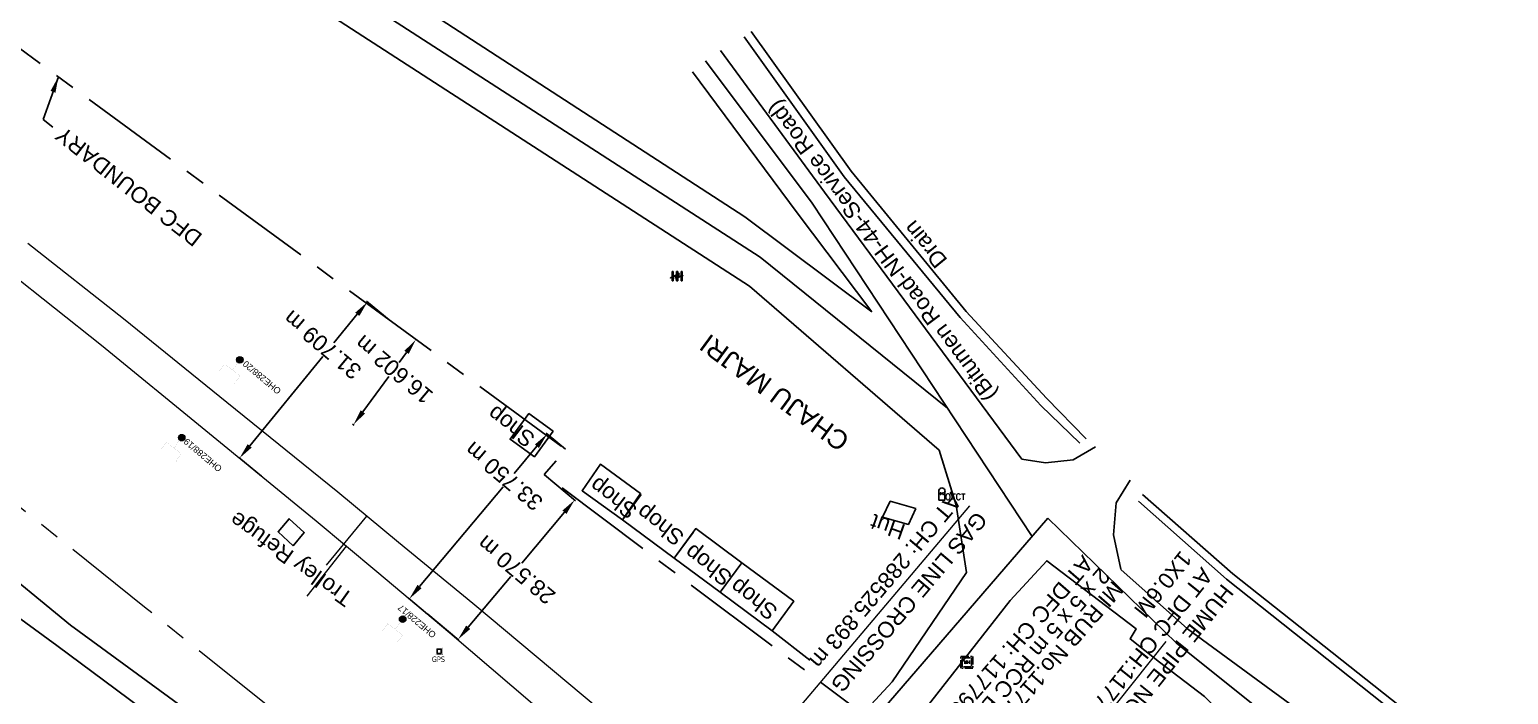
# Model space of a CAD drawing. Header units: metres. Extents: x 646303 to 662875, y 3366650 to 3378730.
# Drawn here: x 653923.5 to 654155.9, y 3372982.2 to 3373086.6 of the extents above; entities that cross this region are included whole.
import ezdxf
from ezdxf.enums import TextEntityAlignment as Align

# ---------------------------------------------------------------- set-up
doc = ezdxf.new("R2010")
doc.units = ezdxf.units.M
doc.header["$MEASUREMENT"] = 0
doc.header["$PDMODE"] = 3
doc.header["$PDSIZE"] = 0.5
doc.linetypes.add('CENTER', pattern=[50.8, 31.75, -6.35, 6.35, -6.35])
doc.linetypes.add('PHANTOM', pattern=[2.5, 1.25, -0.25, 0.25, -0.25, 0.25, -0.25])
for name, color, linetype, lineweight in [('BOUNDARY DIMENTION', 10, 'Continuous', 0), ('BRIDGE DETAILS PLAN', 7, 'Continuous', 0), ('Existing Chainage', 7, 'Continuous', 0), ('Existing IR Track', 143, 'Continuous', 0), ('Existing Railway Boundary', 7, 'CENTER', 0), ('LC DETAILS IN PLAN', 7, 'Continuous', 0), ('OHE MAST', 8, 'Continuous', 0), ('OHE MAST TEXT', 8, 'Continuous', 0)]:
    doc.layers.add(name, color=color, linetype=linetype, lineweight=lineweight)
for name, color, linetype in [('COMMERCIAL_BLD_PUC', 251, 'Continuous'), ('COMPOUND_WALL', 251, 'Continuous'), ('DFCC Boundary', 6, 'CENTER'), ('DRAIN_TOP', 5, 'Continuous'), ('GPS', 251, 'Continuous'), ('HUT', 251, 'Continuous'), ('Manhole', 251, 'Continuous'), ('OFCT', 251, 'Continuous'), ('PIPE_LINE_PETROLIUM', 7, 'Continuous'), ('SUB_ROAD_CENTRE', 34, 'Continuous'), ('SUB_ROAD_EDGE', 34, 'Continuous'), ('TMPL', 7, 'Continuous'), ('TOPO_TEXT', 251, 'Continuous'), ('TRANSFORMER', 251, 'Continuous'), ('TROLLEY_STAND', 7, 'Continuous'), ('Village Name', 7, 'Continuous')]:
    doc.layers.add(name, color=color, linetype=linetype)
doc.styles.add('notes', font='romans.shx', dxfattribs={"height": 2})
doc.styles.add('ROMANS', font='romans.shx')
doc.styles.get("Standard").update_dxf_attribs({"font": 'arial.ttf'})
doc.styles.add('street name', font='tahoma.ttf', dxfattribs={"height": 2})
doc.styles.add('Style-Arial', font='arial.ttf')
doc.styles.add('Vill txt', font='arial.ttf', dxfattribs={"height": 3})
doc.dimstyles.new('DIM', dxfattribs={"dimtxt": 2.5, "dimasz": 2.5, "dimexe": 0.18, "dimexo": 0.0625, "dimgap": 0.09, "dimtad": 0, "dimtih": 1, "dimtoh": 1, "dimdec": 3, "dimzin": 0, "dimdsep": 46, "dimtxsty": 'Standard', "dimcen": 0.09, "dimadec": 0, "dimazin": 0, "dimtfac": 1, "dimtdec": 3, "dimtofl": 0, "dimtmove": 0, "dimatfit": 3, "dimfxl": 1, "dimtolj": 1, "dimtzin": 0, "dimarcsym": 0})
doc.dimstyles.new('ISO-25', dxfattribs={"dimtxt": 2.5, "dimasz": 2.5, "dimexe": 1.25, "dimexo": 0.625, "dimtad": 1, "dimtxsty": 'Standard', "dimcen": 2.5, "dimadec": 0, "dimazin": 0, "dimtfac": 1, "dimtmove": 0, "dimatfit": 3, "dimfxl": 1, "dimarcsym": 0})

# ---------------------------------------------------------------- blocks, each defined once
blk = doc.blocks.new('GPS')
at = {"const_width": 0.0279}
blk.add_lwpolyline([(0.56, -0.56), (-0.56, -0.56), (-0.56, 0.56), (0.56, 0.56)], close=True, dxfattribs=at)
blk.add_lwpolyline([(0.33, -0.33), (-0.33, -0.33), (-0.33, 0.33), (0.33, 0.33)], close=True)
at = {"style": 'street name'}
blk.add_text('GPS', height=0.868, dxfattribs=at).set_placement((-1.16, -1.69, -111.29))
blk = doc.blocks.new('MHS')
at = {"layer": 'Manhole', "linetype": 'PHANTOM'}
for points in [[(-0.92, 0.95), (0.96, 0.95), (0.96, -0.87), (-0.92, -0.87)], [(-0.72, 0.75), (0.76, 0.75), (0.76, -0.67), (-0.72, -0.67)]]:
    blk.add_lwpolyline(points, close=True, dxfattribs=at)
at = {"layer": 'Manhole', "linetype": 'PHANTOM', "style": 'ROMANS', "width": 0.9}
blk.add_text('MH', height=0.55, dxfattribs=at).set_placement((0.03, -0.22), align=Align.CENTER)
blk = doc.blocks.new('OFCT')
at = {"layer": 'TMPL', "color": 8, "ltscale": 5}
for p, q in [((-0.47, 0), (-0.47, 1.27)), ((-0.47, 0), (0.47, 0)), ((0.47, 0), (0.47, 1.27))]:
    blk.add_line(p, q, dxfattribs=at)
blk.add_arc((0, 1.4), 0.494, 343.8979, 196.1021, dxfattribs=at)
at = {"layer": 'TMPL', "color": 8, "ltscale": 5, "style": 'notes'}
blk.add_text('OFC', height=0.253, dxfattribs=at).set_placement((-0.34, 0.86))
at = {"layer": 'TMPL', "color": 8, "style": 'notes'}
blk.add_text('OFCT', height=0.964, dxfattribs=at).set_placement((0.5, 0.02, -369.72))
blk = doc.blocks.new('TRF')
blk.add_hatch(color=256).paths.add_polyline_path([(0.22, -0.04), (0.38, 0.42), (-0.98, -0.29), (0.02, 0.04), (-0.18, -0.39), (0.98, 0.09)])
for p, q in [((-0.69, 0.72), (-0.69, -0.72)), ((-0.52, 0.72), (-0.69, 0.72)), ((-0.52, -0.72), (-0.52, 0.72)), ((0, 0.72), (0, -0.72)), ((0.17, 0.72), (0, 0.72)), ((0.17, -0.72), (0.17, 0.72)), ((0.7, 0.72), (0.7, -0.72)), ((0.87, 0.72), (0.7, 0.72)), ((0.87, -0.72), (0.87, 0.72)), ((-0.69, -0.72), (-0.52, -0.72)), ((0, -0.72), (0.17, -0.72)), ((0.7, -0.72), (0.87, -0.72))]:
    blk.add_line(p, q)
blk.add_lwpolyline([(0.22, -0.04), (0.38, 0.42), (-0.98, -0.29), (0.02, 0.04), (-0.18, -0.39), (0.98, 0.09)], close=True)
blk = doc.blocks.new('OHE MAST')
h = blk.add_hatch(color=256)
edge = h.paths.add_edge_path()
edge.add_arc((0, 0), 0.514, 0, 360)
at = {"const_width": 0.01, "flags": 128}
for points in [[(1.5, 3.5), (1.5, 2), (-1.5, 2), (-1.5, 3.5)], [(0, 2), (0, 0)]]:
    blk.add_lwpolyline(points, dxfattribs=at)
blk.add_circle((0, 0), 0.514)
blk = doc.blocks.new('*D6994')
at = {"layer": 'Defpoints', "color": 0, "linetype": 'Continuous', "ltscale": 0.5, "transparency": 16777216}
for p in [(654004.43, 3373016.7), (653986.1, 3372994.79), (653990.87, 3372990.8)]:
    blk.add_point(p, dxfattribs=at)
at = {"layer": 'DFCC Boundary', "color": 0, "linetype": 'Continuous', "lineweight": -2, "ltscale": 0.5, "transparency": 16777216}
for p, q in [((654004.48, 3373016.66), (654009.34, 3373012.59)), ((654007.59, 3373010.79), (654000.91, 3373002.8)), ((653992.47, 3372992.71), (653999.16, 3373000.7)), ((653986.14, 3372994.75), (653991, 3372990.68))]:
    blk.add_line(p, q, dxfattribs=at)
at = {"layer": 'DFCC Boundary', "color": 0, "linetype": 'Continuous', "ltscale": 0.5, "transparency": 16777216}
for points in [[(654007.28, 3373011.06), (654007.91, 3373010.52), (654009.2, 3373012.71)], [(653992.15, 3372992.98), (653992.79, 3372992.45), (653990.87, 3372990.8)]]:
    blk.add_solid(points, dxfattribs=at)
at = {"layer": 'DFCC Boundary', "color": 0, "linetype": 'Continuous', "ltscale": 0.5, "transparency": 16777216, "insert": (654000.03, 3373001.75), "char_height": 2.5, "attachment_point": 5, "rotation": 140}
blk.add_mtext('\\A1;28.570 m', dxfattribs=at)
blk = doc.blocks.new('*D6995')
at = {"layer": 'Defpoints', "color": 0, "linetype": 'Continuous', "ltscale": 0.5, "transparency": 16777216}
for p in [(654007.79, 3373020.64), (653983.22, 3372997.19), (653986.13, 3372994.76)]:
    blk.add_point(p, dxfattribs=at)
at = {"layer": 'DFCC Boundary', "color": 0, "linetype": 'Continuous', "lineweight": -2, "ltscale": 0.5, "transparency": 16777216}
for p, q in [((654003.27, 3373021.16), (653999.7, 3373016.88)), ((654007.74, 3373020.68), (654004.74, 3373023.19)), ((653984.82, 3372999.11), (653997.94, 3373014.79)), ((653986.08, 3372994.8), (653983.08, 3372997.31))]:
    blk.add_line(p, q, dxfattribs=at)
at = {"layer": 'DFCC Boundary', "color": 0, "linetype": 'Continuous', "ltscale": 0.5, "transparency": 16777216}
for points in [[(654002.95, 3373021.43), (654003.59, 3373020.89), (654004.88, 3373023.08)], [(653984.5, 3372999.38), (653985.14, 3372998.84), (653983.22, 3372997.19)]]:
    blk.add_solid(points, dxfattribs=at)
at = {"layer": 'DFCC Boundary', "color": 0, "linetype": 'Continuous', "ltscale": 0.5, "transparency": 16777216, "insert": (653998.07, 3373016.46), "char_height": 2.5, "attachment_point": 5, "rotation": 140}
blk.add_mtext('\\A1;33.750 m', dxfattribs=at)
blk = doc.blocks.new('*D6996')
at = {"layer": 'BOUNDARY DIMENTION', "color": 0, "lineweight": -2, "transparency": 16777216}
for p, q in [((653984.36, 3373037.85), (653984.12, 3373038.03)), ((653982.78, 3373035.91), (653981.61, 3373034.31)), ((653975.92, 3373026.56), (653979.99, 3373032.11)), ((653974.53, 3373024.47), (653974.29, 3373024.65))]:
    blk.add_line(p, q, dxfattribs=at)
at = {"layer": 'BOUNDARY DIMENTION', "color": 0, "transparency": 16777216}
for points in [[(653982.45, 3373036.15), (653983.12, 3373035.66), (653984.26, 3373037.92)], [(653975.58, 3373026.8), (653976.25, 3373026.31), (653974.44, 3373024.54)]]:
    blk.add_solid(points, dxfattribs=at)
at = {"layer": 'Defpoints', "color": 0, "transparency": 16777216}
for p in [(653984.26, 3373037.92), (653984.41, 3373037.81), (653974.58, 3373024.43)]:
    blk.add_point(p, dxfattribs=at)
at = {"layer": 'BOUNDARY DIMENTION', "color": 0, "transparency": 16777216, "insert": (653980.8, 3373033.21), "char_height": 2.5, "attachment_point": 5, "rotation": 140}
blk.add_mtext('\\A1;16.602 m', dxfattribs=at)
blk = doc.blocks.new('*D6997')
at = {"layer": 'BOUNDARY DIMENTION', "color": 0, "lineweight": -2, "transparency": 16777216}
for p, q in [((653980.07, 3373041.01), (653976.49, 3373043.94)), ((653975.04, 3373041.89), (653971.35, 3373037.38)), ((653958.13, 3373021.22), (653969.62, 3373035.26)), ((653959.99, 3373016.47), (653956.41, 3373019.4))]:
    blk.add_line(p, q, dxfattribs=at)
at = {"layer": 'BOUNDARY DIMENTION', "color": 0, "transparency": 16777216}
for points in [[(653974.72, 3373042.15), (653975.37, 3373041.63), (653976.63, 3373043.82)], [(653957.81, 3373021.48), (653958.45, 3373020.96), (653956.54, 3373019.29)]]:
    blk.add_solid(points, dxfattribs=at)
at = {"layer": 'Defpoints', "color": 0, "transparency": 16777216}
for p in [(653980.12, 3373040.97), (653956.54, 3373019.29), (653960.03, 3373016.43)]:
    blk.add_point(p, dxfattribs=at)
at = {"layer": 'BOUNDARY DIMENTION', "color": 0, "transparency": 16777216, "insert": (653969.56, 3373037.1), "char_height": 2.5, "attachment_point": 5, "rotation": 140}
blk.add_mtext('\\A1;31.709 m', dxfattribs=at)

msp = doc.modelspace()

# ---------------------------------------------------------------- linework, layer by layer
at = {"layer": 'BRIDGE DETAILS PLAN', "color": 10, "linetype": 'Continuous'}
msp.add_lwpolyline([(654068.8937, 3372948.7614), (654102.1581, 3372990.4827)], dxfattribs=at)
at = {"layer": 'COMMERCIAL_BLD_PUC', "linetype": 'Continuous'}
for points in [[(654005.826, 3373023.539, 272.255), (654002.864, 3373019.502, 272.009), (653999.054, 3373022.255, 272.677), (654002.0196, 3373026.2969, 272.677)], [(654016.692, 3373009.571, 271.379), (654010.356, 3373014.168, 271.327), (654013.236, 3373018.329, 271.548), (654019.5721, 3373013.7319, 271.548)], [(654035.445, 3373002.859, 274.055), (654032.08, 3372998.209, 271.465), (654024.858, 3373003.577, 270.66), (654028.223, 3373008.227, 273.25)], [(654040.246, 3372992.16, 271.036), (654032.08, 3372998.209, 271.465), (654035.445, 3373002.859, 274.055), (654043.6183, 3372996.8046, 274.055)]]:
    msp.add_polyline3d(points, close=True, dxfattribs=at)
msp.add_polyline3d([(654027.8166, 3373007.6077, 270.66), (654024.858, 3373003.577, 270.66), (654016.692, 3373009.571, 271.379), (654019.6506, 3373013.6017, 271.379)], dxfattribs=at)
at = {"layer": 'COMPOUND_WALL', "linetype": 'Continuous'}
msp.add_polyline3d([(654040.246, 3372992.16, 271.036), (654046.16, 3372987.523, 268.015)], dxfattribs=at)
at = {"layer": 'DFCC Boundary', "ltscale": 0.5, "flags": 128}
msp.add_lwpolyline([(655695.597, 3371812.1897), (655640.8822, 3371912.823), (655580.0449, 3371996.7158), (655509.7792, 3372062.0857), (655426.9534, 3372113.9756), (655342.6069, 3372167.9462), (655257.8854, 3372221.2222), (655173.2688, 3372275.363), (655087.3459, 3372327.2788), (655002.8598, 3372380.6107), (654914.5097, 3372429.9473), (654741.1355, 3372529.4419), (654650.033, 3372576.4159), (654568.6995, 3372626.155), (654571.9877, 3372630.6369), (654391.4686, 3372756.327), (654377.1337, 3372736.8494), (654004.4289, 3373016.6995), (654007.7887, 3373020.6424), (653690.5739, 3373253.6486), (653690.5425, 3373253.6059), (653433.8132, 3373453.1485), (653440.7668, 3373462.5592), (653208.8394, 3373636.5534), (653216.1698, 3373646.5105), (653142.1983, 3373700.8896), (653053.6963, 3373771.1122), (652994.4341, 3373810.5255), (652929.3691, 3373859.5713), (652860.9168, 3373902.1103), (652749.6028, 3373984.4705), (652631.2396, 3374070.7175), (652636.2281, 3374078.1704), (652537.912, 3374145.7283), (652392.904, 3374241.2711), (652388.7719, 3374235.6812), (652308.569, 3374304.8076), (652315.9256, 3374314.7669), (652103.9815, 3374448.7876), (652083.1937, 3374464.1943), (652072.7494, 3374471.9329), (652052.3219, 3374487.0684), (652038.1897, 3374497.5387), (652024.0173, 3374508.0388), (652009.8347, 3374518.5254), (651995.6683, 3374529), (651981.7515, 3374539.2836), (651967.8828, 3374549.5317), (651954.6903, 3374559.2866), (651941.4997, 3374569.04), (651923.9377, 3374582.0168), (651906.3215, 3374595.0337), (651892.0868, 3374605.5547), (651877.7985, 3374616.1153), (651861.6288, 3374628.0564), (651845.5071, 3374639.9619), (651829.5757, 3374651.7544), (651824.7911, 3374655.296), (651813.6747, 3374663.5244), (651797.4592, 3374675.4968), (651792.6217, 3374679.0685), (651809.3453, 3374701.6999), (651798.0335, 3374710.0518), (651782.3495, 3374721.6444), (651766.6655, 3374733.2369), (651750.5163, 3374745.1875), (651734.3118, 3374757.179), (651717.3274, 3374769.6994), (651700.4625, 3374782.1317), (651684.6001, 3374793.8578), (651668.5938, 3374805.6902), (651652.6806, 3374817.4203), (651636.8173, 3374829.1137), (651620.9269, 3374840.8662), (651604.9647, 3374852.6718), (651588.7459, 3374864.6312), (651572.5882, 3374876.5455), (651556.6943, 3374888.2868), (651540.8409, 3374899.9983), (651524.5553, 3374912.0488), (651508.2568, 3374924.109), (651492.7938, 3374935.5157), (651477.3997, 3374946.8715), (651461.3291, 3374958.7436), (651445.2311, 3374970.6359), (651429.3555, 3374982.3615), (651413.4375, 3374994.1184), (651396.6322, 3375006.522), (651379.7761, 3375018.963), (651363.6644, 3375030.8565), (651352.7728, 3375038.8965), (651331.6522, 3375054.4784), (651315.7738, 3375066.1947), (651299.7306, 3375078.0412), (651283.6239, 3375089.9346), (651273.9044, 3375097.1057), (651264.2377, 3375104.2378), (651243.4187, 3375119.6324), (651222.5077, 3375135.095), (651201.5462, 3375150.5784), (651180.4926, 3375166.1298), (651161.7365, 3375179.9701), (651143.0969, 3375193.7244), (651126.6442, 3375205.9373), (651110.0563, 3375218.2505), (651088.7204, 3375233.9244), (651067.5473, 3375249.4788), (651049.4448, 3375262.8672), (651031.0656, 3375276.4601), (651013.3004, 3375289.5618), (650995.6557, 3375302.5748), (650975.556, 3375317.4171), (650955.4878, 3375332.2363), (650948.8014, 3375337.1771), (650951.4372, 3375340.7501), (650937.0874, 3375351.3535), (650916.0918, 3375366.8677), (650897.9224, 3375380.2929), (650879.805, 3375393.6796), (650866.8386, 3375403.2309), (650853.9116, 3375412.7532), (650835.5886, 3375426.289), (650817.2946, 3375439.8035), (650797.968, 3375454.1206), (650778.7222, 3375468.3781), (650760.7655, 3375481.6337), (650742.8011, 3375494.8949), (650723.0807, 3375509.4255), (650703.3693, 3375523.9495), (650688.6613, 3375534.8372), (650673.8463, 3375545.804), (650653.7938, 3375560.6295), (650633.6894, 3375575.4932), (650612.6421, 3375591.0542), (650592.0153, 3375606.3042), (650570.0328, 3375622.5591), (650548.5001, 3375638.4814), (650530.5234, 3375651.793), (650512.3606, 3375665.2423), (650494.7465, 3375678.2665), (650476.9008, 3375691.462), (650459.2976, 3375704.4721), (650441.3132, 3375717.7633), (650427.1261, 3375728.1319), (650413.8099, 3375737.864), (650402.677, 3375746.2697), (650389.8486, 3375755.6668), (650377.7322, 3375764.5425), (650360.7275, 3375777.1141), (650343.7744, 3375789.6482), (650325.0342, 3375803.5254), (650306.3109, 3375817.39), (650287.6225, 3375831.2124), (650268.717, 3375845.1957), (650250.337, 3375858.8009), (650231.8256, 3375872.5033), (650215.4559, 3375884.6355), (650199.261, 3375896.6381), (650189.9351, 3375903.5429), (650184.6476, 3375907.4517), (650170.3331, 3375918.0338), (650153.2211, 3375930.7288), (650135.9365, 3375943.5518), (650119.2313, 3375955.9159), (650102.3769, 3375968.3905), (650085.2738, 3375981.0461), (650068.2078, 3375993.6742), (650052.7787, 3376005.1011), (650037.4384, 3376016.4621), (650022.1728, 3376027.766), (650006.9632, 3376039.0283), (649974.7512, 3376062.8762), (649961.4537, 3376072.7117), (649948.2091, 3376082.508), (649944.476, 3376085.2722), (649918.728, 3376050.5341), (649909.4316, 3376057.4177), (649896.4092, 3376067.0604), (649893.7832, 3376069.0128), (649891.1645, 3376070.9437), (649888.4639, 3376072.9569), (649875.744, 3376082.3694), (649867.5551, 3376088.4016), (649853.4118, 3376098.8745), (649839.2513, 3376109.3603), (649829.0749, 3376116.9005), (649827.2194, 3376118.2675), (649818.0867, 3376125.0366), (649808.8566, 3376131.8779), (649793.2502, 3376143.4201), (649777.6288, 3376154.9733), (649763.6321, 3376165.3144), (649749.5741, 3376175.7007), (649733.9228, 3376187.2754), (649718.3343, 3376198.8036), (649705.3241, 3376208.4391), (649692.3703, 3376218.0327), (649678.0208, 3376228.6769), (649663.5747, 3376239.3366), (649646.4625, 3376252.0623), (649634.6272, 3376260.744), (649624.9192, 3376267.9946), (649615.0208, 3376275.3876), (649599.9831, 3376286.4834), (649588.9857, 3376294.598), (649590.032, 3376296.0132), (649586.1685, 3376298.8639), (649569.3593, 3376311.3207), (649552.641, 3376323.7102), (649537.2353, 3376335.0739), (649521.9792, 3376346.327), (649506.2408, 3376358.0035), (649490.3575, 3376369.7875), (649475.7578, 3376380.5673), (649461.1933, 3376391.3211), (649445.4753, 3376402.9572), (649429.8494, 3376414.5253), (649414.4906, 3376425.9209), (649378.3483, 3376452.6365), (649368.4603, 3376459.9984), (649352.6509, 3376471.6682), (649336.6992, 3376483.4434), (649322.3941, 3376494.1037), (649307.6557, 3376505.0862), (649290.8736, 3376517.4208), (649273.972, 3376529.8435), (649258.1992, 3376541.4854), (649242.2966, 3376553.2232), (649226.5432, 3376564.8634), (649210.8826, 3376576.435), (649195.2207, 3376588.0769), (649179.5326, 3376599.7383), (649164.9134, 3376610.5118), (649150.5177, 3376621.1205), (649135.415, 3376632.3287), (649120.2337, 3376643.5954), (649107.8929, 3376652.6743), (649095.5927, 3376661.7234), (649079.5687, 3376673.5769), (649063.4846, 3376685.4748), (649046.5651, 3376697.9756), (649029.6506, 3376710.4727), (649013.3465, 3376722.5351), (648996.9805, 3376734.6431), (648980.3936, 3376746.8979), (648963.6626, 3376759.259), (648946.7453, 3376771.7643), (648929.6945, 3376784.3682), (648913.5118, 3376796.3614), (648897.2206, 3376808.435), (648876.2496, 3376823.9678), (648855.1325, 3376839.6089), (648839.3985, 3376851.2044), (648823.6596, 3376862.8037), (648806.187, 3376875.7235), (648788.7814, 3376888.5937), (648772.4766, 3376900.6763), (648756.1277, 3376912.7915), (648748.6058, 3376918.3049), (648733.321, 3376929.6306), (648718.1841, 3376940.8501), (648694.1574, 3376958.9078), (648686.9154, 3376964.1595), (648685.9321, 3376964.8321), (648667.95, 3376978.2197), (648649.3198, 3376992.1471), (648633.5557, 3377003.8368), (648617.684, 3377015.6038), (648613.3865, 3377018.7718), (648613.1308, 3377018.4261), (648605.39, 3377024.1325), (648593.439, 3377032.9404), (648576.5994, 3377045.3816), (648559.8787, 3377057.7351), (648542.9247, 3377070.3132), (648525.9483, 3377082.908), (648511.3109, 3377093.7409), (648496.5572, 3377104.6599), (648477.562, 3377118.7172), (648458.5464, 3377132.7896), (648451.3349, 3377138.2101), (648435.5918, 3377149.862), (648422.1096, 3377159.9046), (648408.3664, 3377170.0637), (648394.6863, 3377180.1761), (648381.6588, 3377189.818), (648368.6059, 3377199.4787), (648354.1188, 3377210.196), (648339.6473, 3377220.9017), (648325.8166, 3377231.1386), (648311.9735, 3377241.3853), (648297.2469, 3377252.2824), (648283.6168, 3377262.3688), (648282.6002, 3377260.9951), (648281.5015, 3377261.8082), (648268.446, 3377271.4578), (648255.3849, 3377281.1115), (648243.3023, 3377290.0413), (648231.5826, 3377298.7116), (648230.1246, 3377299.843), (648216.137, 3377310.1827), (648202.3989, 3377320.3379), (648187.9045, 3377331.0225), (648173.4524, 3377341.7035), (648159.964, 3377351.7009), (648146.3755, 3377361.7726), (648132.3698, 3377372.1252), (648118.3132, 3377382.5155), (648104.5683, 3377392.6752), (648090.8453, 3377402.8186), (648079.0331, 3377411.5788), (648067.1746, 3377420.3734), (648052.1864, 3377431.461), (648037.1291, 3377442.5999), (648023.4384, 3377452.7367), (648009.6421, 3377462.9518), (647998.5681, 3377471.1475), (647977.6651, 3377486.6371), (647970.8013, 3377491.7424), (647954.3046, 3377504.0127), (647940.5645, 3377514.1537), (647927.1436, 3377524.0583), (647912.5029, 3377534.9198), (647897.7662, 3377545.8524), (647883.3488, 3377556.5286), (647868.9785, 3377567.1699), (647855.3948, 3377577.2425), (647841.7032, 3377587.3948), (647828.8284, 3377596.8277), (647815.9828, 3377606.2395), (647798.869, 3377618.9232), (647787.996, 3377626.9816), (647769.1212, 3377640.9619), (647756.6675, 3377650.183), (647742.624, 3377660.5991), (647728.5049, 3377671.0713), (647713.635, 3377682.0926), (647698.699, 3377693.1628), (647681.9918, 3377705.517), (647665.4025, 3377717.7839), (647652.0515, 3377727.6811), (647638.8028, 3377737.5025), (647625.2604, 3377747.546), (647611.724, 3377757.585), (647601.846, 3377764.9047), (647586.5632, 3377776.2354), (647574.9107, 3377784.8659), (647552.1318, 3377801.7377), (647544.5766, 3377807.3492), (647531.2096, 3377817.2774), (647518.7824, 3377826.4783), (647506.3678, 3377835.6698), (647493.0662, 3377845.5438), (647479.7149, 3377855.4547), (647466.3541, 3377865.3556), (647452.9886, 3377875.26), (647440.1702, 3377884.755), (647427.3392, 3377894.2595), (647421.9004, 3377898.2902), (647422.4016, 3377898.9655), (647413.1507, 3377905.8213), (647398.5546, 3377916.6386), (647385.2867, 3377926.4568), (647372.1159, 3377936.2032), (647357.4127, 3377947.1112), (647351.2811, 3377951.6601), (647330.0092, 3377967.4105), (647317.4471, 3377976.6964), (647304.414, 3377986.3606), (647291.335, 3377996.0589), (647278.7541, 3378005.3917), (647266.0777, 3378014.7954), (647252.9457, 3378024.4462), (647239.9839, 3378033.9719), (647225.7512, 3378044.5255), (647211.5179, 3378055.0796), (647196.511, 3378066.208), (647181.4966, 3378077.3419), (647167.7872, 3378087.5064), (647154.0498, 3378097.6917), (647140.7668, 3378107.5414), (647127.4862, 3378117.3893), (647113.2521, 3378127.9375), (647099.0375, 3378138.4713), (647085.0268, 3378148.8592), (647070.9977, 3378159.2608), (647056.5444, 3378169.9697), (647042.0873, 3378180.6814), (647027.5624, 3378191.4464), (647013.0728, 3378202.1851), (646999.864, 3378211.9684), (646986.6741, 3378221.7376), (646973.6148, 3378231.4185), (646960.4875, 3378241.1499), (646945.7953, 3378252.0414), (646931.0256, 3378262.9902), (646930.6274, 3378263.2852), (646951.9475, 3378292.0562)], dxfattribs=at)
at = {"layer": 'DRAIN_TOP', "linetype": 'Continuous'}
for points in [[(654089.574, 3373022.333, 268.298), (654083.332, 3373028.719, 268.738), (654070.711, 3373042.353, 268.944), (654052.642, 3373064.393, 269.167), (654036.94, 3373086.298, 269.332)], [(654035.811, 3373085.482, 269.339), (654051.548, 3373063.509, 269.2), (654069.762, 3373041.404, 269.053), (654082.443, 3373027.574, 268.822), (654088.584, 3373021.636, 268.854)], [(654097.799, 3373012.521, 268.508), (654111.618, 3373000.251, 268.531), (654138.081, 3372979.252, 268.445), (654190.381, 3372942.969, 268.463), (654241.709, 3372908.616, 268.605), (654283.746, 3372881.521, 268.745)], [(654284.37, 3372882.744, 268.766), (654242.423, 3372909.722, 268.603), (654191.152, 3372944.129, 268.605), (654138.833, 3372980.347, 268.461), (654112.631, 3373001.093, 268.471), (654098.422, 3373013.552, 268.469)]]:
    msp.add_polyline3d(points, dxfattribs=at)
at = {"layer": 'Existing Chainage', "color": 0, "linetype": 'Continuous', "lineweight": 13, "flags": 128}
for points in [[(653970.1806, 3373002.494), (653976.5584, 3373010.1961)], [(653967.1676, 3372997.5822), (653973.3603, 3373005.4397)]]:
    msp.add_lwpolyline(points, dxfattribs=at)
at = {"layer": 'Existing IR Track', "flags": 128}
for points in [[(653923.2901, 3373053.0815), (653938.3175, 3373041.2032), (653954.5174, 3373028.0677), (653971.9876, 3373013.9818), (653981.517, 3373006.0901), (653993.2185, 3372996.4971), (654013.0797, 3372979.8745), (654024.4728, 3372970.2432), (654036.4527, 3372960.1143), (654048.4105, 3372949.9248), (654060.6328, 3372939.5099), (654073.8196, 3372928.266), (654086.4888, 3372917.4634), (654097.9552, 3372907.7053), (654108.9723, 3372898.3295), (654118.1897, 3372890.6451), (654127.1703, 3372883.159), (654139.2837, 3372873.1992), (654151.2883, 3372863.3288), (654163.6556, 3372853.3325)], [(653920.0956, 3373048.773), (653934.8659, 3373037.0177), (653951.2308, 3373023.6341), (653968.566, 3373009.4476), (653978.0991, 3373001.4782), (653989.5892, 3372991.8644), (654009.0868, 3372975.2139), (654020.423, 3372965.5259), (654031.7219, 3372955.8699), (654044.2692, 3372945.0979), (654056.9613, 3372934.2015), (654069.6016, 3372923.3497), (654082.332, 3372912.4206), (654093.7283, 3372902.7693), (654104.9103, 3372893.2999), (654113.9916, 3372885.7471), (654122.8708, 3372878.3633), (654135.1012, 3372868.3196), (654147.4334, 3372858.1938), (654159.4676, 3372848.4508)]]:
    msp.add_lwpolyline(points, dxfattribs=at)
at = {"layer": 'Existing Railway Boundary', "ltscale": 0.5, "flags": 128}
msp.add_lwpolyline([(654002.209, 3372947.3374), (653941.6142, 3372995.8875), (653885.0948, 3373041.1722), (653849.3973, 3373069.6171), (653743.2122, 3373149.4146), (653618.3148, 3373244.7252), (653580.9535, 3373273.9706), (653528.5753, 3373314.5086), (653337.2875, 3373455.6537), (653241.7142, 3373522.5487), (653184.8817, 3373562.8841), (653178.3209, 3373554.058), (653007.7255, 3373673.7874), (652924.822, 3373729.8796), (652907.72, 3373740.0209), (652904.5642, 3373745.0641), (652864.1809, 3373771.0185), (652862.8289, 3373763.9282), (652836.0798, 3373790.575), (652793.9064, 3373826.9777), (652786.3399, 3373815.8276), (652694.4321, 3373883.0097), (652615.3514, 3373944.3753), (652559.0758, 3373987.3078), (652463.6034, 3374028.6205), (652316.9711, 3374087.5745), (652144.3796, 3374095.1872)], dxfattribs=at)
at = {"layer": 'HUT', "linetype": 'Continuous'}
msp.add_polyline3d([(654062.825, 3373011.397, 269.824), (654061.641, 3373008.881, 269.551), (654057.591, 3373009.997, 269.185), (654058.7807, 3373012.5251, 269.185)], close=True, dxfattribs=at)
at = {"layer": 'PIPE_LINE_PETROLIUM', "lineweight": 13, "flags": 128}
msp.add_lwpolyline([(654028.4566, 3372956.8027), (654037.8518, 3372967.9148), (654035.7211, 3372969.716), (654071.3028, 3373011.8065)], dxfattribs=at)
at = {"layer": 'SUB_ROAD_CENTRE', "linetype": 'Continuous'}
for points in [[(653939.03, 3373115.035, 268.756), (654038.355, 3373050.869, 268.815), (654067.769, 3373027.1627, 268.8097)], [(654081.1004, 3373006.9847, 268.6672), (654046.511, 3373059.338, 269.037), (654029.751, 3373081.71, 269.276)], [(654083.576, 3373009.852, 268.651), (654016.344, 3372931.984, 269.091), (653997.549, 3372912.543, 267.988), (653955.079, 3372865.53, 267.751), (653925.041, 3372832.32, 267.89), (653883.338, 3372786.901, 267.976)], [(654479.511, 3372746.671, 269.034), (654444.613, 3372768.194, 268.631), (654388.412, 3372806.775, 268.685), (654320.693, 3372851.407, 268.667), (654278.774, 3372874.236, 268.553), (654236.359, 3372899.395, 268.463), (654184.302, 3372933.469, 268.399), (654130.829, 3372968.599, 268.439), (654103.739, 3372990.254, 268.521), (654083.576, 3373009.852, 268.651)]]:
    msp.add_polyline3d(points, dxfattribs=at)
at = {"layer": 'SUB_ROAD_EDGE', "linetype": 'Continuous'}
for points in [[(653929.957, 3372993.046, 267.813), (653903.436, 3373014.841, 267.904), (653875.222, 3373034.166, 267.928), (653840.208, 3373059.859, 267.774), (653818.977, 3373076.016, 267.885), (653786.552, 3373099.952, 267.851), (653772.01, 3373111.014, 267.928), (653735.097, 3373137.623, 268.045)], [(653941.371, 3373118.603, 268.725), (654035.954, 3373057.181, 268.802), (654055.909, 3373042.251, 268.945)], [(653936.789, 3373110.912, 268.673), (654036.692, 3373046.292, 268.707), (654066.497, 3373020.553, 268.565)], [(653927.808, 3372989.838, 267.74), (653898.893, 3373010.98, 267.881), (653872.518, 3373029.842, 267.898), (653836.781, 3373055.734, 267.808), (653815.069, 3373070.676, 267.852), (653793.548, 3373089.365, 267.983), (653783.92, 3373078.631, 268.437)], [(654048.471, 3373061.078, 268.879), (654032.103, 3373083.358, 269.132)], [(654027.697, 3373079.998, 269.34), (654044.18, 3373057.815, 269.098), (654055.909, 3373042.251, 268.945)], [(654079.452, 3373019.142, 268.561), (654048.471, 3373061.078, 268.879)], [(654066.497, 3373020.553, 268.565), (654069.159, 3373011.913, 268.393), (654070.776, 3373001.31, 268.475)], [(654079.452, 3373019.142, 268.561), (654083.209, 3373018.533, 268.561), (654087.543, 3373018.999, 268.52), (654091.064, 3373021.075, 268.472)], [(654095.024, 3373001.871, 268.482), (654093.851, 3373007.234, 268.481), (654094.285, 3373012.276, 268.509), (654096.483, 3373015.824, 268.536)], [(654476.519, 3372743.946, 268.939), (654442.797, 3372765.392, 268.625), (654442.925, 3372765.809, 268.625), (654386.389, 3372804.498, 268.562), (654319.577, 3372849.334, 268.714), (654277.597, 3372871.875, 268.583), (654235.101, 3372896.822, 268.505), (654193.144, 3372925.342, 268.454), (654192.46, 3372924.562, 268.407), (654182.622, 3372929.725, 268.419), (654164.178, 3372938.063, 268.66), (654152.153, 3372944.518, 268.771), (654127.238, 3372962.569, 268.63), (654108.19, 3372981.82, 268.473), (654101.113, 3372987.218, 268.453), (654096.491, 3372990.887, 268.541), (654097.414, 3372992.482, 268.606), (654083.3852, 3373003.1596, 268.665), (654077.625, 3372996.919, 268.607)], [(654070.776, 3373001.31, 268.475), (654059.099, 3372984.167, 268.598), (654039.128, 3372962.617, 269.401), (654029.19, 3372951.811, 269.577), (654013.847, 3372935.454, 268.995), (654007.648, 3372928.927, 268.644), (654007.652, 3372928.922, 268.644)], [(654095.039, 3373001.819, 268.482), (654105.499, 3372992.492, 268.411), (654133.148, 3372972.215, 268.304), (654186.428, 3372936.376, 268.249), (654237.629, 3372901.686, 268.367), (654280.091, 3372876.497, 268.461), (654322.519, 3372853.964, 268.534), (654389.959, 3372808.905, 268.624), (654445.54, 3372770.521, 268.68), (654461.576, 3372764.693, 269.069)], [(654034.416, 3372947.01, 269.59), (654045.026, 3372957.995, 269.437), (654064.244, 3372979.807, 268.725), (654077.625, 3372996.919, 268.607)], [(653986.1073, 3372952.138, 267.6746), (653980.49, 3372956.101, 267.66), (653929.957, 3372993.046, 267.813)], [(653982.8537, 3372949.3672, 267.5945), (653978.375, 3372952.318, 267.587), (653927.808, 3372989.838, 267.74)]]:
    msp.add_polyline3d(points, dxfattribs=at)
at = {"layer": 'TROLLEY_STAND', "linetype": 'Continuous'}
msp.add_polyline3d([(653964.969, 3373005.536, 269.102), (653966.699, 3373007.596, 269.14), (653964.334, 3373009.772, 269.143), (653962.6038, 3373007.7118, 269.143)], close=True, dxfattribs=at)

# ---------------------------------------------------------------- block references
at = {"layer": 'GPS'}
msp.add_blockref('GPS', (653987.914, 3372988.948, 268.909), dxfattribs=at)
msp.add_blockref('GPS', (653987.914, 3372988.948, 268.909), dxfattribs=at)
at = {"layer": 'Manhole', "linetype": 'Continuous'}
msp.add_blockref('MHS', (654070.816, 3372987.173, 268.646), dxfattribs=at)
at = {"layer": 'OFCT', "linetype": 'Continuous'}
msp.add_blockref('OFCT', (654066.911, 3373012.712, 268.158), dxfattribs=at)
at = {"layer": 'OHE MAST', "color": 2, "rotation": 143.3908318566117}
for p in [(653956.584, 3373034.721), (653947.447, 3373022.507), (653982.172, 3372993.975)]:
    msp.add_blockref('OHE MAST', p, dxfattribs=at)
at = {"layer": 'TRANSFORMER', "linetype": 'Continuous'}
msp.add_blockref('TRF', (654025.224, 3373047.886, 271.463), dxfattribs=at)

# ---------------------------------------------------------------- texts
at = {"layer": 'BRIDGE DETAILS PLAN', "color": 10, "linetype": 'Continuous', "insert": (654112.9208, 3372998.1493, 268.411), "char_height": 2.5, "width": 47.344184, "attachment_point": 1, "rotation": 231.313652}
msp.add_mtext('\\A1;HUME PIPE NO. 1177/2\\PAT DFC CH:1177961.543M\\P1X0.6M', dxfattribs=at)
at = {"layer": 'DFCC Boundary', "linetype": 'Continuous', "lineweight": 0, "ltscale": 5}
msp.add_text('DFC BOUNDARY', height=2.5, rotation=141.929294, dxfattribs=at).set_placement((653950.884, 3373054.3228))
at = {"layer": 'LC DETAILS IN PLAN', "color": 10}
for s, p in [('AT DFC CH: 1177989.831m', (654089.0131, 3373004.2208)), ('2 x 5 x 5 m RCC BOX', (654091.6803, 3373002.2687)), (' MI RUB No.1177/3', (654094.4174, 3373000.9124))]:
    msp.add_text(s, height=2.5, rotation=229, dxfattribs=at).set_placement(p)
at = {"layer": 'OHE MAST TEXT'}
for s, p in [('OHE288/20', (653960.0476, 3373031.965)), ('OHE288/19', (653950.7652, 3373019.7644)), ('OHE228/17', (653984.4077, 3372993.6595))]:
    msp.add_text(s, height=1, rotation=140, dxfattribs=at).set_placement(p, align=Align.MIDDLE_CENTER)
at = {"layer": 'PIPE_LINE_PETROLIUM', "style": 'Style-Arial'}
for s, p in [('AT CH: 288525.893 m', (654068.3342, 3373014.1035)), ('GAS LINE CROSSING', (654072.3332, 3373011.0891))]:
    msp.add_text(s, height=2.5, rotation=229.790136, dxfattribs=at).set_placement(p)
at = {"layer": 'SUB_ROAD_CENTRE', "linetype": 'Continuous'}
msp.add_text('(Bitumen Road-NH-44-Service Road)', height=2.5, rotation=126.614065, dxfattribs=at).set_placement((654075.7289, 3373029.3883, -268.7975))
at = {"layer": 'TOPO_TEXT'}
for s, rotation, p in [('Drain', 129.345845, (654067.903, 3373050.4331)), ('Shop', 142.427423, (654003.1998, 3373022.7496)), ('Shop', 142.427423, (654019.2558, 3373011.4953)), ('Shop', 142.427423, (654026.6385, 3373007.2857)), ('Trolley Refuge', 144.3341, (653974.5837, 3372997.8164)), ('Hut', 160.431306, (654061.3686, 3373008.7414)), ('Shop', 142.427423, (654034.1735, 3373000.9647)), ('Shop', 142.427423, (654041.3295, 3372995.6115))]:
    msp.add_text(s, height=2.5, rotation=rotation, dxfattribs=at).set_placement(p)
at = {"layer": 'Village Name', "style": 'Vill txt'}
msp.add_text('  CHAJU MAJRI', height=3, rotation=143.672966, dxfattribs=at).set_placement((654041.5366, 3373028.8721), align=Align.MIDDLE_CENTER)

# ---------------------------------------------------------------- dimensions: what is measured, and where the dimension line sits
at = {"layer": 'BOUNDARY DIMENTION'}
for base, p1, p2, angle, picture, middle in [((653956.5447, 3373019.2854), (653980.116, 3373040.969), (653960.034, 3373016.4299), 230.704335, '*D6997', (653969.5631, 3373037.0955)), ((653984.2638, 3373037.9223), (653974.5823, 3373024.4338), (653984.4108, 3373037.8143), 53.701312, '*D6996', (653980.8015, 3373033.2087))]:
    dim = msp.add_linear_dim(base=base, p1=p1, p2=p2, angle=angle, dimstyle='DIM', override={"dimpost": ' m', "dimtmove": 2}, dxfattribs=at)
    dim.commit()
    dim.dimension.update_dxf_attribs({"geometry": picture, "text_midpoint": middle, "dimtype": 129, "text_rotation": 140})
at = {"layer": 'DFCC Boundary', "linetype": 'Continuous', "ltscale": 0.5}
dim = msp.add_linear_dim(base=(653983.2198, 3372997.1937), p1=(654007.7887, 3373020.6424), p2=(653986.1311, 3372994.7578), angle=230.080952, dimstyle='DIM', override={"dimpost": ' m', "dimtmove": 2}, dxfattribs=at)
dim.commit()
dim.dimension.update_dxf_attribs({"geometry": '*D6995', "text_midpoint": (653998.0696, 3373016.4643), "dimtype": 129, "text_rotation": 140})
dim = msp.add_aligned_dim(p1=(654004.4289, 3373016.6995), p2=(653986.0954, 3372994.7877), distance=6.2195, dimstyle='DIM', override={"dimpost": ' m', "dimtmove": 2}, dxfattribs=at)
dim.commit()
dim.dimension.update_dxf_attribs({"geometry": '*D6994', "text_midpoint": (654000.0322, 3373001.7525), "text_rotation": 140})

# ---------------------------------------------------------------- leaders
at = {"layer": 'DFCC Boundary', "linetype": 'Continuous', "lineweight": 0, "ltscale": 5}
msp.add_leader([(653928.0626, 3373079.2042), (653925.6899, 3373072.5163), (653927.2153, 3373071.2947)], dimstyle='ISO-25', override={"dimtxt": 0.5, "dimtad": 0}, dxfattribs=at)

doc.saveas('drawing.dxf')
